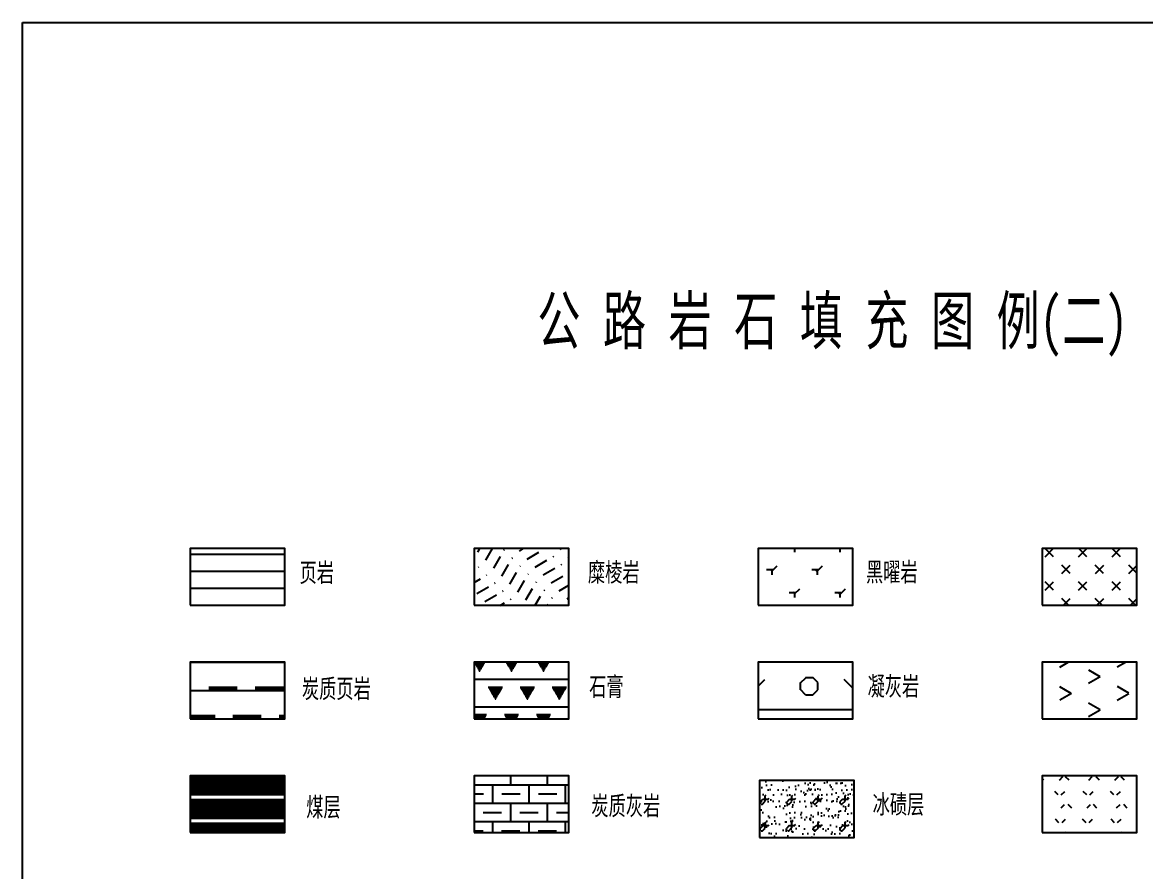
# Model space of a CAD drawing. Extents: x 0 to 0.401, y 0 to 0.375.
# Drawn here: x 0 to 0.2373, y 0.1956 to 0.375 of the extents above; entities that cross this region are included whole.
import ezdxf

# ---------------------------------------------------------------- set-up
doc = ezdxf.new("R2010")
doc.units = 0
doc.header["$MEASUREMENT"] = 0
doc.layers.get('0').update_dxf_attribs({"linetype": 'CONTINUOUS'})
doc.styles.add('LZ_FONTS_FS', font='hxm.ttf', dxfattribs={"width": 0.7})

msp = doc.modelspace()

# ---------------------------------------------------------------- hatches: boundary and pattern name
h = msp.add_hatch()
h.set_pattern_fill('GLYY', color=256, scale=0.0005, style=0, pattern_type=2)
h.set_pattern_definition([(0, (-0.144551, 0.035875), (0, 0.0036), [])])
h.paths.add_polyline_path([(0.05545, 0.26388), (0.03545, 0.26388), (0.03545, 0.25188), (0.05545, 0.25188)])
h = msp.add_hatch()
h.set_pattern_fill('GLMLY', color=256, scale=0.0005, style=0, pattern_type=2)
h.set_pattern_definition([(59.9951, (-0.1445512, 0.0358752), (-0.001687499, 0.001687502), [0.0028412, -0.0893951]), (45, (-0.1423803, 0.0396345), (-0.0016875, 0.0016875), [0.000170596, -0.01255733]), (45, (-0.137086, 0.0433403), (-0.0016875, 0.0016875), [0.000170596, -0.01255733]), (30.0049, (-0.1408454, 0.0411694), (-0.0016875, 0.0016875), [0.0028412, -0.0893951]), (59.9951, (-0.1355512, 0.0448752), (-0.001687499, 0.001687502), [0.0028412, -0.0893951]), (59.9951, (-0.1265512, 0.0538752), (-0.001687499, 0.001687502), [0.0028412, -0.0893951]), (59.9951, (-0.1175512, 0.0628752), (-0.001687499, 0.001687502), [0.0028412, -0.0893951]), (59.9951, (-0.1085512, 0.0718752), (-0.001687499, 0.001687502), [0.0028412, -0.0893951]), (59.9951, (-0.0995512, 0.0808752), (-0.001687499, 0.001687502), [0.0028412, -0.0893951]), (59.9951, (-0.0905512, 0.0898752), (-0.0016875, 0.001687502), [0.0028412, -0.0893951]), (30.0049, (-0.1318454, 0.0501694), (-0.0016875, 0.0016875), [0.0028412, -0.0893951]), (30.0049, (-0.1228454, 0.0591694), (-0.0016875, 0.0016875), [0.0028412, -0.0893951]), (30.0049, (-0.1138454, 0.0681694), (-0.0016875, 0.0016875), [0.0028412, -0.0893951]), (30.0049, (-0.1048454, 0.0771694), (-0.0016875, 0.0016875), [0.0028412, -0.0893951]), (30.0049, (-0.0958454, 0.0861694), (-0.0016875, 0.0016875), [0.0028412, -0.0893951]), (30.0049, (-0.0868454, 0.0951694), (-0.0016875, 0.0016875), [0.0028412, -0.0893951])])
h.paths.add_polyline_path([(0.11545, 0.26388), (0.09545, 0.26388), (0.09545, 0.25188), (0.11545, 0.25188)])
h = msp.add_hatch()
h.set_pattern_fill('GLHYY', color=256, scale=0.0005, style=0, pattern_type=2)
h.set_pattern_definition([(135, (-0.144071, 0.033475), (-0.0048, -0.0048), [0.00048, -0.00630823]), (45, (-0.144071, 0.033475), (-0.0048, 0.0048), [0.00158, -0.00520823]), (0, (-0.1451918, 0.0338146), (0.0048, 0.0048), [0.00128118, -0.00831882]), (90, (-0.1440275, 0.0326934), (-0.0048, 0.0048), [0.00126118, -0.00833882])])
h.paths.add_polyline_path([(0.17545, 0.26388), (0.15545, 0.26388), (0.15545, 0.25188), (0.17545, 0.25188)])
h = msp.add_hatch()
h.set_pattern_fill('GLHCY', color=256, scale=0.0005, style=0, pattern_type=2)
h.set_pattern_definition([(45, (-0.144551, 0.035875), (4e-19, 0.00707107), [0.0025, -0.0025]), (135, (-0.142801, 0.035875), (-0.00707107, 4e-19), [0.0025, -0.0025])])
h.paths.add_polyline_path([(0.23545, 0.26388), (0.21545, 0.26388), (0.21545, 0.25188), (0.23545, 0.25188)])
h = msp.add_hatch()
h.set_pattern_fill('GLTZYY', color=256, scale=0.001, style=0, pattern_type=2)
h.set_pattern_definition([(0, (-0.144551, 0.035875), (0, 0.006), []), (0, (-0.144551, 0.036575), (0.0046875, 0.006), [0.006, -0.00375]), (0, (-0.144551, 0.036375), (0.0046875, 0.006), [0.006, -0.00375]), (0, (-0.144551, 0.036075), (0.0046875, 0.006), [0.006, -0.00375])])
h.paths.add_polyline_path([(0.05545, 0.23988), (0.03545, 0.23988), (0.03545, 0.22788), (0.05545, 0.22788)])
h = msp.add_hatch()
h.set_pattern_fill('GLSG', color=256, scale=0.0005, style=0, pattern_type=2)
h.set_pattern_definition([(0, (-0.144551, 0.035875), (0.003375, 0.0058455), [0.003, -0.00375]), (0, (-0.144551, 0.037499), (0, 0.0058455), []), (0, (-0.144476, 0.035745), (0.003375, 0.0058455), [0.00285, -0.0039]), (0, (-0.144401, 0.0356154), (0.003375, 0.0058455), [0.0027, -0.00405]), (0, (-0.144326, 0.0354855), (0.003375, 0.0058455), [0.00255, -0.0042]), (0, (-0.144251, 0.0353556), (0.003375, 0.0058455), [0.0024, -0.00435]), (0, (-0.144176, 0.0352257), (0.003375, 0.0058455), [0.00225, -0.0045]), (0, (-0.144101, 0.035096), (0.003375, 0.0058455), [0.0021, -0.00465]), (0, (-0.144026, 0.034966), (0.003375, 0.0058455), [0.00195, -0.0048]), (0, (-0.143951, 0.034836), (0.003375, 0.0058455), [0.0018, -0.00495]), (0, (-0.143876, 0.034706), (0.003375, 0.0058455), [0.00165, -0.0051]), (0, (-0.143801, 0.034576), (0.003375, 0.0058455), [0.0015, -0.00525]), (0, (-0.143726, 0.034446), (0.003375, 0.0058455), [0.00135, -0.0054]), (0, (-0.143651, 0.0343164), (0.003375, 0.0058455), [0.0012, -0.00555]), (0, (-0.143576, 0.0343164), (0.003375, 0.0058455), [0.00105, -0.0057]), (0, (-0.143501, 0.0340565), (0.003375, 0.0058455), [0.0009, -0.00585]), (0, (-0.143426, 0.0339267), (0.003375, 0.0058455), [0.00075, -0.006]), (0, (-0.143351, 0.0339267), (0.003375, 0.0058455), [0.0006, -0.00615]), (0, (-0.143276, 0.0336666), (0.003375, 0.0058455), [0.00045, -0.0063]), (0, (-0.143201, 0.033537), (0.003375, 0.0058455), [0.0003, -0.00645]), (0, (-0.143126, 0.033407), (0.003375, 0.0058455), [0.00015, -0.0066])])
h.paths.add_polyline_path([(0.11545, 0.23988), (0.09545, 0.23988), (0.09545, 0.22788), (0.11545, 0.22788)])
h = msp.add_hatch()
h.set_pattern_fill('GLNHY', color=256, scale=0.001, style=0, pattern_type=2)
h.set_pattern_definition([(0, (0.035449, 0.179875), (0, 0.01), [0.01, 0]), (0, (0.035449, 0.182975), (0.01, 0.01), [0.0015, -0.0185]), (0, (0.035449, 0.186596), (0.01, 0.01), [0.0015, -0.0185]), (45, (0.036949, 0.182975), (-0.01, 0.01), [0.0015, -0.0126421]), (45, (0.034388, 0.185536), (-0.01, 0.01), [0.0015, -0.0126421]), (135, (0.035449, 0.182975), (-0.01, -0.01), [0.0015, -0.0126421]), (135, (0.03801, 0.185536), (-0.01, -0.01), [0.0015, -0.0126421]), (90, (0.038009, 0.184036), (-0.01, 0.01), [0.0015, -0.0185]), (90, (0.034388, 0.184036), (-0.01, 0.01), [0.0015, -0.0185]), (45, (0.044035, 0.183375), (-0.01, 0.01), [0.004, -0.0242843]), (135, (0.026435, 0.183375), (-0.02, -0.02), [0.004, -0.0101421])])
h.paths.add_polyline_path([(0.17545, 0.22788), (0.17545, 0.23988), (0.15545, 0.23988), (0.15545, 0.22788)])
h = msp.add_hatch()
h.set_pattern_fill('GLHSY', color=256, scale=0.0005, style=0, pattern_type=2)
h.set_pattern_definition([(30, (-0.144551, 0.035875), (-9e-11, 0.007), [0.0028, -0.0042]), (150, (-0.142126, 0.037275), (-0.00606218, -0.0035), [0.0028, -0.0042])])
h.paths.add_polyline_path([(0.23545, 0.23988), (0.21545, 0.23988), (0.21545, 0.22788), (0.23545, 0.22788)])
h = msp.add_hatch()
h.set_pattern_fill('GLMC', color=256, scale=0.001, style=0, pattern_type=2)
h.set_pattern_definition([(0, (-0.144551, 0.036875), (0, 0.01), []), (0, (-0.144551, 0.036975), (0, 0.01), []), (0, (-0.144551, 0.037275), (0, 0.01), []), (0, (-0.144551, 0.037375), (0, 0.01), []), (0, (-0.144551, 0.037475), (0, 0.01), []), (0, (-0.144551, 0.037575), (0, 0.01), []), (0, (-0.144551, 0.037675), (0, 0.01), []), (0, (-0.144551, 0.038875), (0, 0.01), []), (0, (-0.144551, 0.038275), (0, 0.01), []), (0, (-0.144551, 0.038475), (0, 0.01), []), (0, (-0.144551, 0.039275), (0, 0.01), []), (0, (-0.144551, 0.039675), (0, 0.01), []), (0, (-0.144551, 0.040275), (0, 0.01), []), (0, (-0.144551, 0.039875), (0, 0.01), []), (0, (-0.144551, 0.040675), (0, 0.01), []), (0, (-0.144551, 0.040875), (0, 0.01), []), (0, (-0.144551, 0.041875), (0, 0.01), []), (0, (-0.144551, 0.042675), (0, 0.01), []), (0, (-0.144551, 0.042875), (0, 0.01), []), (0, (-0.144551, 0.043275), (0, 0.01), []), (0, (-0.144551, 0.043675), (0, 0.01), []), (0, (-0.144551, 0.044875), (0, 0.01), []), (0, (-0.144551, 0.044275), (0, 0.01), []), (0, (-0.144551, 0.044675), (0, 0.01), []), (0, (-0.144551, 0.045275), (0, 0.01), []), (0, (-0.144551, 0.045675), (0, 0.01), []), (0, (-0.144551, 0.045875), (0, 0.01), []), (0, (-0.144551, 0.037075), (0, 0.01), []), (0, (-0.144551, 0.037175), (0, 0.01), []), (0, (-0.144551, 0.037875), (0, 0.01), []), (0, (-0.144551, 0.038375), (0, 0.01), []), (0, (-0.144551, 0.043875), (0, 0.01), []), (0, (-0.144551, 0.042275), (0, 0.01), [])])
h.paths.add_polyline_path([(0.05545, 0.21588), (0.03545, 0.21588), (0.03545, 0.20388), (0.05545, 0.20388)])
h = msp.add_hatch()
h.set_pattern_fill('GLTZHY', color=256, scale=0.0005, style=0, pattern_type=2)
h.set_pattern_definition([(0, (-0.144551, 0.035875), (0, 0.00387072), []), (90, (-0.144551, 0.035875), (-0.00387072, 0.00387072), [0.00387072, -0.00387072]), (0, (-0.142616, 0.0378105), (0.00387072, 0.00387072), [0.00387072, -0.00387072])])
h.paths.add_polyline_path([(0.11545, 0.21588), (0.09545, 0.21588), (0.09545, 0.20388), (0.11545, 0.20388)])
h = msp.add_hatch()
h.set_pattern_fill('GLBQC', color=256, scale=0.0005, style=0, pattern_type=2)
h.set_pattern_definition([(37.5, (-0.3242635, 0.1068353), (0.0020927781, 0.0023416875), [-0.0054, 0, -0.00405, 0, -0.00405, 0]), (7.5, (-0.3242635, 0.1068353), (0.0054109, 0.003392672), [-0.00225, 0, -0.00585, 0, -0.00135, 0]), (328, (-0.3282876, 0.1068353), (0.008305039, -0.002816246), [-0.00135, 0, -0.0054, 0, -0.0063, 0]), (37.5, (-0.3242635, 0.1068353), (-0.00220641, 0.00566539), [-0.0036, 0, -0.0045, 0, -0.00405, 0]), (7.5, (-0.3242635, 0.106835), (0.00364378, 0.0076751), [-0.0027, 0, -0.00405, 0, -0.00135, 0]), (327.5, (-0.3282876, 0.1068353), (0.003930716, 0.002344458), [-0.0018, 0, -0.00585, 0, -0.009, 0]), (317.5, (-0.3282876, 0.1068353), (0.00523504, 0.002243564), [-0.0009, 0, -0.0036, 0, -0.0036, 0]), (37.5, (-0.3242635, 0.1068353), (0.004906908, 0.007039699), [-0.00135, 0, -0.00135, 0, -0.00405, 0]), (7.5, (-0.3242635, 0.106835), (0.00203764, 0.00746365), [-0.0027, 0, -0.00585, 0, -0.00135, 0]), (327.5, (-0.3282876, 0.106835), (0.01176185, 0.00257656), [-0.0054, 0, -0.00225, 0, -0.00225, 0]), (317.5, (-0.328288, 0.106835), (172.82042813, -158.347469), [-0.001134, 0, -0.00945, 0, -0.0009, 0]), (90, (-0.3242635, 0.1068353), (-0.005625, 3e-19), [0.00028125, -0.00534375]), (45, (-0.3242635, 0.1071165), (4e-19, 0.005625), [0.00084375, -0.0071112]), (135, (-0.3240646, 0.1066364), (-0.005625, 4e-19), [0.00028125, -0.0076737]), (0, (-0.3240646, 0.1066364), (0, 0.005625), [0.00028125, -0.00534375]), (45, (-0.3237834, 0.1066364), (4e-19, 0.005625), [0.00084375, -0.0071112]), (90, (-0.323187, 0.107233), (-0.005625, 3e-19), [0.001125, -0.0045]), (0, (-0.323667, 0.107713), (0, 0.005625), [0.001125, -0.0045]), (45, (-0.322542, 0.107713), (4e-19, 0.005625), [0.00028125, -0.0076737]), (45, (-0.3231867, 0.108358), (4e-19, 0.005625), [0.00028125, -0.0076737])])
h.paths.add_polyline_path([(0.17574, 0.21484), (0.15574, 0.21484), (0.15574, 0.20284), (0.17574, 0.20284)])
h = msp.add_hatch()
h.set_pattern_fill('GLLWY', color=256, scale=0.0005, style=0, pattern_type=2)
h.set_pattern_definition([(45, (-0.1441365, 0.035875), (-0.00586503, 0.00586503), [0.0010368, -0.0072576]), (45, (-0.138123, 0.035875), (-0.00586503, 0.00586503), [0.0010368, -0.0072576]), (45, (-0.144551, 0.0389856), (-0.00586503, 0.00586503), [0.0010368, -0.0072576]), (45, (-0.13833, 0.0389856), (-0.00586503, 0.00586503), [0.0010368, -0.0072576]), (135, (-0.1447585, 0.035875), (-0.00586503, -0.00586503), [0.0010368, -0.0072576]), (135, (-0.138745, 0.035875), (-0.00586503, -0.00586503), [0.0010368, -0.0072576]), (135, (-0.1424776, 0.0389856), (-0.00586503, -0.00586503), [0.0010368, -0.0072576]), (135, (-0.136049, 0.0389856), (-0.00586503, -0.00586503), [0.0010368, -0.0072576])])
h.paths.add_polyline_path([(0.23545, 0.21588), (0.21545, 0.21588), (0.21545, 0.20388), (0.23545, 0.20388)])

# ---------------------------------------------------------------- linework, layer by layer
for points in [[(0, 0.37504), (0.40072, 0.37504), (0.40072, 0), (0, 0)], [(0.03545, 0.25188), (0.05545, 0.25188), (0.05545, 0.26388), (0.03545, 0.26388)], [(0.09545, 0.25188), (0.11545, 0.25188), (0.11545, 0.26388), (0.09545, 0.26388)], [(0.15545, 0.25188), (0.17545, 0.25188), (0.17545, 0.26388), (0.15545, 0.26388)], [(0.21545, 0.25188), (0.23545, 0.25188), (0.23545, 0.26388), (0.21545, 0.26388)], [(0.03545, 0.22788), (0.05545, 0.22788), (0.05545, 0.23988), (0.03545, 0.23988)], [(0.09545, 0.22788), (0.11545, 0.22788), (0.11545, 0.23988), (0.09545, 0.23988)], [(0.15545, 0.22788), (0.17545, 0.22788), (0.17545, 0.23988), (0.15545, 0.23988)], [(0.21545, 0.22788), (0.23545, 0.22788), (0.23545, 0.23988), (0.21545, 0.23988)], [(0.03545, 0.20388), (0.05545, 0.20388), (0.05545, 0.21588), (0.03545, 0.21588)], [(0.09545, 0.20388), (0.11545, 0.20388), (0.11545, 0.21588), (0.09545, 0.21588)], [(0.15574, 0.20284), (0.17574, 0.20284), (0.17574, 0.21484), (0.15574, 0.21484)], [(0.21545, 0.20388), (0.23545, 0.20388), (0.23545, 0.21588), (0.21545, 0.21588)]]:
    msp.add_lwpolyline(points, close=True)

# ---------------------------------------------------------------- texts
at = {"attachment_point": 1, "style": 'LZ_FONTS_FS'}
for s, insert, char_height, width in [('\\fTxt|b0|i0|c134|p2;公 路 岩 石 填 充 图 例(二)', (0.10879, 0.31707), 0.01, 0.2674493), ('\\fTxt|b0|i0|c134|p2;页岩', (0.05855, 0.26081), 0.004, 0.0238), ('\\fTxt|b0|i0|c134|p2;糜棱岩', (0.11947, 0.26089), 0.004, 0.0269), ('\\fTxt|b0|i0|c134|p2;黑曜岩', (0.17821, 0.26093), 0.004, 0.0224), ('\\fTxt|b0|i0|c134|p2;石膏', (0.11973, 0.23671), 0.004, 0.0236), ('\\fTxt|b0|i0|c134|p2;凝灰岩', (0.17855, 0.2368), 0.004, 0.0238), ('\\fTxt|b0|i0|c134|p2;炭质页岩', (0.05904, 0.23628), 0.004, 0.0237816), ('\\fTxt|b0|i0|c134|p2;煤层', (0.05996, 0.21126), 0.004, 0.0211), ('\\fTxt|b0|i0|c134|p2;炭质灰岩', (0.12019, 0.21153), 0.004, 0.023), ('\\fTxt|b0|i0|c134|p2;冰碛层', (0.17962, 0.21186), 0.004, 0.0267)]:
    msp.add_mtext(s, dxfattribs=dict(at, insert=insert, char_height=char_height, width=width))

doc.saveas('drawing.dxf')
